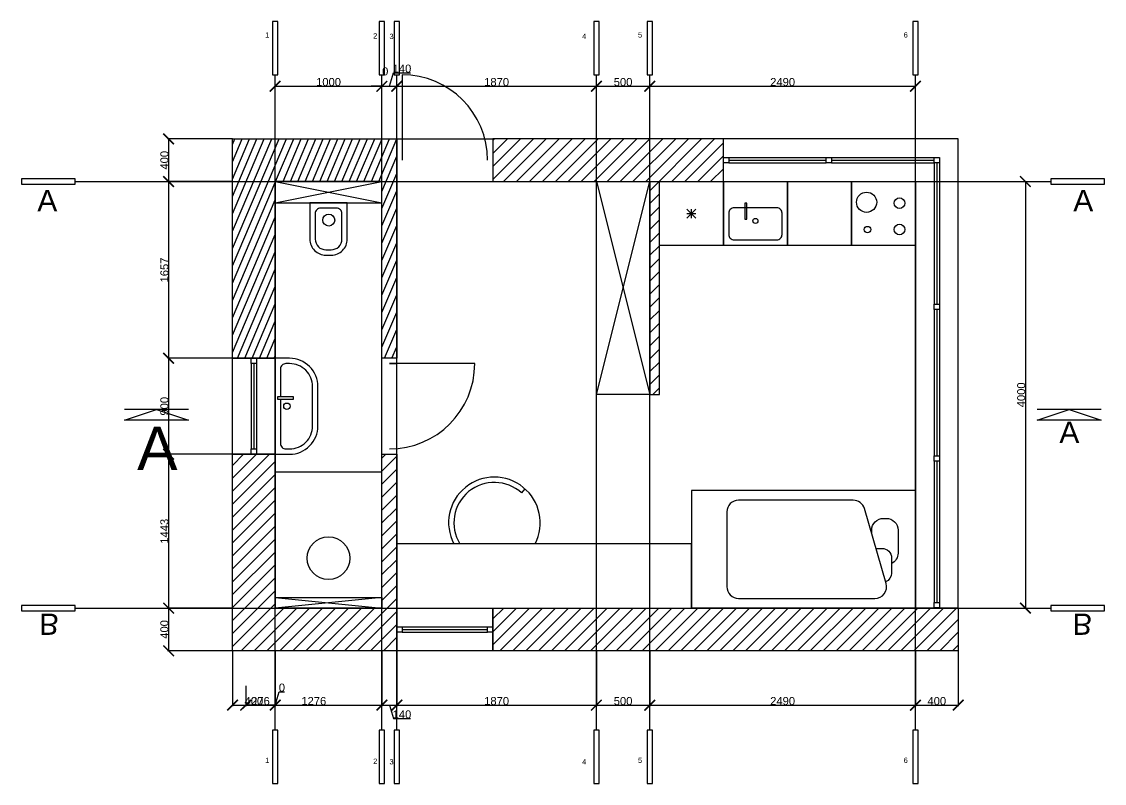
# Model space of a CAD drawing. Header units: millimetres. Extents: x 1417 to 35090, y -5751 to 14938.
# Drawn here: x 2496 to 12642, y 7794 to 14938 of the extents above; entities that cross this region are included whole.
import ezdxf

# ---------------------------------------------------------------- set-up
doc = ezdxf.new("R2010")
doc.units = ezdxf.units.MM
for name, color, linetype in [('Axis', 42, 'Continuous'), ('Medium', 3, 'Continuous'), ('Text', 50, 'Continuous'), ('Thick', 1, 'Continuous'), ('Thin', 4, 'Continuous')]:
    doc.layers.add(name, color=color, linetype=linetype)
doc.styles.get("Standard").update_dxf_attribs({"font": 'arial.ttf'})
doc.dimstyles.new('my own', dxfattribs={"dimtxt": 75, "dimasz": 100, "dimexe": 10, "dimexo": 0.625, "dimtad": 1, "dimdec": 0, "dimtxsty": 'Standard', "dimblk": 'ARCHTICK', "dimcen": 2.5, "dimadec": 0, "dimazin": 0, "dimtfac": 1, "dimtdec": 0, "dimtmove": 1, "dimatfit": 3, "dimldrblk": 'DOTSMALL', "dimfxl": 1, "dimarcsym": 0})

# ---------------------------------------------------------------- blocks, each defined once
blk = doc.blocks.new('_ArchTick')
at = {"color": 0, "linetype": 'ByBlock', "const_width": 0.15}
blk.add_lwpolyline([(-0.5, -0.5), (0.5, 0.5)], dxfattribs=at)
blk = doc.blocks.new('*D13')
at = {"color": 0, "lineweight": -2, "transparency": 16777216}
for p, q in [((4872, 13839), (4872, 14342)), ((4872, 14332), (5872, 14332)), ((5872, 13839), (5872, 14342))]:
    blk.add_line(p, q, dxfattribs=at)
at = {"layer": 'Defpoints', "color": 0, "transparency": 16777216}
for p in [(5872, 14332), (4872, 13838), (5872, 13838)]:
    blk.add_point(p, dxfattribs=at)
at = {"color": 0, "lineweight": -2, "transparency": 16777216, "xscale": 100, "yscale": 100, "zscale": 100, "rotation": 180}
blk.add_blockref('_ArchTick', (4872, 14332), dxfattribs=at)
at = {"color": 0, "lineweight": -2, "transparency": 16777216, "xscale": 100, "yscale": 100, "zscale": 100}
blk.add_blockref('_ArchTick', (5872, 14332), dxfattribs=at)
at = {"color": 0, "transparency": 16777216, "insert": (5372, 14371), "char_height": 75, "attachment_point": 5}
blk.add_mtext('1000', dxfattribs=at)
blk = doc.blocks.new('_DotSmall')
at = {"color": 0, "linetype": 'ByBlock', "const_width": 0.5}
blk.add_lwpolyline([(-0.0625, 0, 1), (0.0625, 0, 1)], format="xyb", close=True, dxfattribs=at)
blk = doc.blocks.new('*D14')
at = {"color": 0, "lineweight": -2, "transparency": 16777216}
for p, q in [((5872, 14332), (5772, 14332)), ((5872, 13839), (5872, 14342)), ((5872, 14333), (5872, 14342)), ((5872, 14332), (5972, 14332))]:
    blk.add_line(p, q, dxfattribs=at)
at = {"layer": 'Defpoints', "color": 0, "transparency": 16777216}
for p in [(5872, 14332), (5872, 14332), (5872, 13838)]:
    blk.add_point(p, dxfattribs=at)
at = {"color": 0, "lineweight": -2, "transparency": 16777216, "xscale": 100, "yscale": 100, "zscale": 100}
blk.add_blockref('_ArchTick', (5872, 14332), dxfattribs=at)
at = {"color": 0, "lineweight": -2, "transparency": 16777216, "xscale": 100, "yscale": 100, "zscale": 100, "rotation": 180}
blk.add_blockref('_ArchTick', (5872, 14332), dxfattribs=at)
at = {"color": 0, "transparency": 16777216, "insert": (5903, 14471), "char_height": 75, "attachment_point": 5}
blk.add_mtext('0', dxfattribs=at)
blk = doc.blocks.new('*D15')
at = {"color": 0, "lineweight": -2, "transparency": 16777216}
for p, q in [((5942, 14332), (5980, 14458)), ((5980, 14458), (6140, 14458)), ((5872, 14333), (5872, 14342)), ((5872, 14332), (6012, 14332)), ((6012, 14333), (6012, 14342))]:
    blk.add_line(p, q, dxfattribs=at)
at = {"layer": 'Defpoints', "color": 0, "transparency": 16777216}
for p in [(5872, 14332), (6012, 14332), (6012, 14332)]:
    blk.add_point(p, dxfattribs=at)
at = {"color": 0, "lineweight": -2, "transparency": 16777216, "xscale": 100, "yscale": 100, "zscale": 100, "rotation": 180}
blk.add_blockref('_ArchTick', (5872, 14332), dxfattribs=at)
at = {"color": 0, "lineweight": -2, "transparency": 16777216, "xscale": 100, "yscale": 100, "zscale": 100}
blk.add_blockref('_ArchTick', (6012, 14332), dxfattribs=at)
at = {"color": 0, "transparency": 16777216, "insert": (6060, 14497), "char_height": 75, "attachment_point": 5}
blk.add_mtext('140', dxfattribs=at)
blk = doc.blocks.new('*D16')
at = {"color": 0, "lineweight": -2, "transparency": 16777216}
for p, q in [((6012, 14333), (6012, 14342)), ((6012, 14332), (7882, 14332)), ((7882, 14333), (7882, 14342))]:
    blk.add_line(p, q, dxfattribs=at)
at = {"layer": 'Defpoints', "color": 0, "transparency": 16777216}
for p in [(6012, 14332), (7882, 14332), (7882, 14332)]:
    blk.add_point(p, dxfattribs=at)
at = {"color": 0, "lineweight": -2, "transparency": 16777216, "xscale": 100, "yscale": 100, "zscale": 100, "rotation": 180}
blk.add_blockref('_ArchTick', (6012, 14332), dxfattribs=at)
at = {"color": 0, "lineweight": -2, "transparency": 16777216, "xscale": 100, "yscale": 100, "zscale": 100}
blk.add_blockref('_ArchTick', (7882, 14332), dxfattribs=at)
at = {"color": 0, "transparency": 16777216, "insert": (6947, 14371), "char_height": 75, "attachment_point": 5}
blk.add_mtext('1870', dxfattribs=at)
blk = doc.blocks.new('*D17')
at = {"color": 0, "lineweight": -2, "transparency": 16777216}
for p, q in [((7882, 14333), (7882, 14342)), ((7882, 14332), (8382, 14332)), ((8382, 14333), (8382, 14342))]:
    blk.add_line(p, q, dxfattribs=at)
at = {"layer": 'Defpoints', "color": 0, "transparency": 16777216}
for p in [(7882, 14332), (8382, 14332), (8382, 14332)]:
    blk.add_point(p, dxfattribs=at)
at = {"color": 0, "lineweight": -2, "transparency": 16777216, "xscale": 100, "yscale": 100, "zscale": 100, "rotation": 180}
blk.add_blockref('_ArchTick', (7882, 14332), dxfattribs=at)
at = {"color": 0, "lineweight": -2, "transparency": 16777216, "xscale": 100, "yscale": 100, "zscale": 100}
blk.add_blockref('_ArchTick', (8382, 14332), dxfattribs=at)
at = {"color": 0, "transparency": 16777216, "insert": (8132, 14371), "char_height": 75, "attachment_point": 5}
blk.add_mtext('500', dxfattribs=at)
blk = doc.blocks.new('*D18')
at = {"color": 0, "lineweight": -2, "transparency": 16777216}
for p, q in [((8382, 14333), (8382, 14342)), ((8382, 14332), (10872, 14332)), ((10872, 14333), (10872, 14342))]:
    blk.add_line(p, q, dxfattribs=at)
at = {"layer": 'Defpoints', "color": 0, "transparency": 16777216}
for p in [(8382, 14332), (10872, 14332), (10872, 14332)]:
    blk.add_point(p, dxfattribs=at)
at = {"color": 0, "lineweight": -2, "transparency": 16777216, "xscale": 100, "yscale": 100, "zscale": 100, "rotation": 180}
blk.add_blockref('_ArchTick', (8382, 14332), dxfattribs=at)
at = {"color": 0, "lineweight": -2, "transparency": 16777216, "xscale": 100, "yscale": 100, "zscale": 100}
blk.add_blockref('_ArchTick', (10872, 14332), dxfattribs=at)
at = {"color": 0, "transparency": 16777216, "insert": (9627, 14371), "char_height": 75, "attachment_point": 5}
blk.add_mtext('2490', dxfattribs=at)
blk = doc.blocks.new('*D19')
at = {"color": 0, "lineweight": -2, "transparency": 16777216}
for p, q in [((11273, 13438), (11912, 13438)), ((11902, 13438), (11902, 9438)), ((11273, 9438), (11912, 9438))]:
    blk.add_line(p, q, dxfattribs=at)
at = {"layer": 'Defpoints', "color": 0, "transparency": 16777216}
for p in [(11272, 13438), (11272, 9438), (11902, 9438)]:
    blk.add_point(p, dxfattribs=at)
at = {"color": 0, "lineweight": -2, "transparency": 16777216, "xscale": 100, "yscale": 100, "zscale": 100}
for p, rotation in [((11902, 13438), 90), ((11902, 9438), 270)]:
    blk.add_blockref('_ArchTick', p, dxfattribs=dict(at, rotation=rotation))
at = {"color": 0, "transparency": 16777216, "insert": (11863, 11438), "char_height": 75, "attachment_point": 5, "rotation": 90}
blk.add_mtext('4000', dxfattribs=at)
blk = doc.blocks.new('*D20')
at = {"color": 0, "lineweight": -2, "transparency": 16777216}
for p, q in [((4472, 13838), (3863, 13838)), ((3873, 13838), (3873, 13438)), ((4472, 13438), (3863, 13438))]:
    blk.add_line(p, q, dxfattribs=at)
at = {"layer": 'Defpoints', "color": 0, "transparency": 16777216}
for p in [(4472, 13838), (3873, 13438), (4472, 13438)]:
    blk.add_point(p, dxfattribs=at)
at = {"color": 0, "lineweight": -2, "transparency": 16777216, "xscale": 100, "yscale": 100, "zscale": 100}
for p, rotation in [((3873, 13838), 90), ((3873, 13438), 270)]:
    blk.add_blockref('_ArchTick', p, dxfattribs=dict(at, rotation=rotation))
at = {"color": 0, "transparency": 16777216, "insert": (3834, 13638), "char_height": 75, "attachment_point": 5, "rotation": 90}
blk.add_mtext('400', dxfattribs=at)
blk = doc.blocks.new('*D21')
at = {"color": 0, "lineweight": -2, "transparency": 16777216}
for p, q in [((4472, 13438), (3863, 13438)), ((3873, 13438), (3873, 11781)), ((4472, 11781), (3863, 11781))]:
    blk.add_line(p, q, dxfattribs=at)
at = {"layer": 'Defpoints', "color": 0, "transparency": 16777216}
for p in [(4472, 13438), (3873, 11781), (4472, 11781)]:
    blk.add_point(p, dxfattribs=at)
at = {"color": 0, "lineweight": -2, "transparency": 16777216, "xscale": 100, "yscale": 100, "zscale": 100}
for p, rotation in [((3873, 13438), 90), ((3873, 11781), 270)]:
    blk.add_blockref('_ArchTick', p, dxfattribs=dict(at, rotation=rotation))
at = {"color": 0, "transparency": 16777216, "insert": (3834, 12609), "char_height": 75, "attachment_point": 5, "rotation": 90}
blk.add_mtext('1657', dxfattribs=at)
blk = doc.blocks.new('*D22')
at = {"color": 0, "lineweight": -2, "transparency": 16777216}
for p, q in [((4472, 11781), (3863, 11781)), ((3873, 11781), (3873, 10881)), ((4472, 10881), (3863, 10881))]:
    blk.add_line(p, q, dxfattribs=at)
at = {"layer": 'Defpoints', "color": 0, "transparency": 16777216}
for p in [(4472, 11781), (3873, 10881), (4472, 10881)]:
    blk.add_point(p, dxfattribs=at)
at = {"color": 0, "lineweight": -2, "transparency": 16777216, "xscale": 100, "yscale": 100, "zscale": 100}
for p, rotation in [((3873, 11781), 90), ((3873, 10881), 270)]:
    blk.add_blockref('_ArchTick', p, dxfattribs=dict(at, rotation=rotation))
at = {"color": 0, "transparency": 16777216, "insert": (3834, 11331), "char_height": 75, "attachment_point": 5, "rotation": 90}
blk.add_mtext('900', dxfattribs=at)
blk = doc.blocks.new('*D23')
at = {"color": 0, "lineweight": -2, "transparency": 16777216}
for p, q in [((4472, 10881), (3863, 10881)), ((3873, 10881), (3873, 9438)), ((4472, 9438), (3863, 9438))]:
    blk.add_line(p, q, dxfattribs=at)
at = {"layer": 'Defpoints', "color": 0, "transparency": 16777216}
for p in [(4472, 10881), (3873, 9438), (4472, 9438)]:
    blk.add_point(p, dxfattribs=at)
at = {"color": 0, "lineweight": -2, "transparency": 16777216, "xscale": 100, "yscale": 100, "zscale": 100}
for p, rotation in [((3873, 10881), 90), ((3873, 9438), 270)]:
    blk.add_blockref('_ArchTick', p, dxfattribs=dict(at, rotation=rotation))
at = {"color": 0, "transparency": 16777216, "insert": (3834, 10159), "char_height": 75, "attachment_point": 5, "rotation": 90}
blk.add_mtext('1443', dxfattribs=at)
blk = doc.blocks.new('*D24')
at = {"color": 0, "lineweight": -2, "transparency": 16777216}
for p, q in [((4472, 9438), (3863, 9438)), ((3873, 9438), (3873, 9038)), ((4472, 9038), (3863, 9038))]:
    blk.add_line(p, q, dxfattribs=at)
at = {"layer": 'Defpoints', "color": 0, "transparency": 16777216}
for p in [(4472, 9438), (3873, 9038), (4472, 9038)]:
    blk.add_point(p, dxfattribs=at)
at = {"color": 0, "lineweight": -2, "transparency": 16777216, "xscale": 100, "yscale": 100, "zscale": 100}
for p, rotation in [((3873, 9438), 90), ((3873, 9038), 270)]:
    blk.add_blockref('_ArchTick', p, dxfattribs=dict(at, rotation=rotation))
at = {"color": 0, "transparency": 16777216, "insert": (3834, 9238), "char_height": 75, "attachment_point": 5, "rotation": 90}
blk.add_mtext('400', dxfattribs=at)
blk = doc.blocks.new('*D25')
at = {"color": 0, "lineweight": -2, "transparency": 16777216}
for p, q in [((4472, 9037), (4472, 8518)), ((4872, 9037), (4872, 8518)), ((4472, 8528), (4872, 8528))]:
    blk.add_line(p, q, dxfattribs=at)
at = {"layer": 'Defpoints', "color": 0, "transparency": 16777216}
for p in [(4472, 9038), (4872, 9038), (4872, 8528)]:
    blk.add_point(p, dxfattribs=at)
at = {"color": 0, "lineweight": -2, "transparency": 16777216, "xscale": 100, "yscale": 100, "zscale": 100, "rotation": 180}
blk.add_blockref('_ArchTick', (4472, 8528), dxfattribs=at)
at = {"color": 0, "lineweight": -2, "transparency": 16777216, "xscale": 100, "yscale": 100, "zscale": 100}
blk.add_blockref('_ArchTick', (4872, 8528), dxfattribs=at)
at = {"color": 0, "transparency": 16777216, "insert": (4672, 8566), "char_height": 75, "attachment_point": 5}
blk.add_mtext('400', dxfattribs=at)
blk = doc.blocks.new('*D26')
at = {"color": 0, "lineweight": -2, "transparency": 16777216}
for p, q in [((4872, 9037), (4872, 8518)), ((4872, 8528), (4910, 8653)), ((4910, 8653), (4960, 8653)), ((4872, 8528), (4772, 8528)), ((4872, 8528), (4872, 8538)), ((4872, 8528), (4972, 8528))]:
    blk.add_line(p, q, dxfattribs=at)
at = {"layer": 'Defpoints', "color": 0, "transparency": 16777216}
for p in [(4872, 9038), (4872, 8528), (4872, 8528)]:
    blk.add_point(p, dxfattribs=at)
at = {"color": 0, "lineweight": -2, "transparency": 16777216, "xscale": 100, "yscale": 100, "zscale": 100}
blk.add_blockref('_ArchTick', (4872, 8528), dxfattribs=at)
at = {"color": 0, "lineweight": -2, "transparency": 16777216, "xscale": 100, "yscale": 100, "zscale": 100, "rotation": 180}
blk.add_blockref('_ArchTick', (4872, 8528), dxfattribs=at)
at = {"color": 0, "transparency": 16777216, "insert": (4935, 8692), "char_height": 75, "attachment_point": 5}
blk.add_mtext('0', dxfattribs=at)
blk = doc.blocks.new('*D27')
at = {"color": 0, "lineweight": -2, "transparency": 16777216}
for p, q in [((4596, 8710), (4596, 8518)), ((4872, 8528), (4596, 8528)), ((4872, 8528), (4872, 8538))]:
    blk.add_line(p, q, dxfattribs=at)
at = {"layer": 'Defpoints', "color": 0, "transparency": 16777216}
for p in [(4596, 8710), (4596, 8528), (4872, 8528)]:
    blk.add_point(p, dxfattribs=at)
at = {"color": 0, "lineweight": -2, "transparency": 16777216, "xscale": 100, "yscale": 100, "zscale": 100, "rotation": 180}
blk.add_blockref('_ArchTick', (4596, 8528), dxfattribs=at)
at = {"color": 0, "lineweight": -2, "transparency": 16777216, "xscale": 100, "yscale": 100, "zscale": 100}
blk.add_blockref('_ArchTick', (4872, 8528), dxfattribs=at)
at = {"color": 0, "transparency": 16777216, "insert": (4734, 8566), "char_height": 75, "attachment_point": 5}
blk.add_mtext('276', dxfattribs=at)
blk = doc.blocks.new('*D28')
at = {"color": 0, "lineweight": -2, "transparency": 16777216}
for p, q in [((5872, 9037), (5872, 8518)), ((4596, 8710), (4596, 8518)), ((4596, 8528), (5872, 8528))]:
    blk.add_line(p, q, dxfattribs=at)
at = {"layer": 'Defpoints', "color": 0, "transparency": 16777216}
for p in [(5872, 9038), (4596, 8710), (5872, 8528)]:
    blk.add_point(p, dxfattribs=at)
at = {"color": 0, "lineweight": -2, "transparency": 16777216, "xscale": 100, "yscale": 100, "zscale": 100, "rotation": 180}
blk.add_blockref('_ArchTick', (4596, 8528), dxfattribs=at)
at = {"color": 0, "lineweight": -2, "transparency": 16777216, "xscale": 100, "yscale": 100, "zscale": 100}
blk.add_blockref('_ArchTick', (5872, 8528), dxfattribs=at)
at = {"color": 0, "transparency": 16777216, "insert": (5234, 8566), "char_height": 75, "attachment_point": 5}
blk.add_mtext('1276', dxfattribs=at)
blk = doc.blocks.new('*D29')
at = {"color": 0, "lineweight": -2, "transparency": 16777216}
for p, q in [((5872, 9037), (5872, 8518)), ((6012, 9037), (6012, 8518)), ((5872, 8528), (6012, 8528)), ((5942, 8528), (5980, 8402)), ((5980, 8402), (6140, 8402))]:
    blk.add_line(p, q, dxfattribs=at)
at = {"layer": 'Defpoints', "color": 0, "transparency": 16777216}
for p in [(5872, 9038), (6012, 9038), (6012, 8528)]:
    blk.add_point(p, dxfattribs=at)
at = {"color": 0, "lineweight": -2, "transparency": 16777216, "xscale": 100, "yscale": 100, "zscale": 100, "rotation": 180}
blk.add_blockref('_ArchTick', (5872, 8528), dxfattribs=at)
at = {"color": 0, "lineweight": -2, "transparency": 16777216, "xscale": 100, "yscale": 100, "zscale": 100}
blk.add_blockref('_ArchTick', (6012, 8528), dxfattribs=at)
at = {"color": 0, "transparency": 16777216, "insert": (6060, 8441), "char_height": 75, "attachment_point": 5}
blk.add_mtext('140', dxfattribs=at)
blk = doc.blocks.new('*D30')
at = {"color": 0, "lineweight": -2, "transparency": 16777216}
for p, q in [((6012, 9037), (6012, 8518)), ((7882, 9037), (7882, 8518)), ((6012, 8528), (7882, 8528))]:
    blk.add_line(p, q, dxfattribs=at)
at = {"layer": 'Defpoints', "color": 0, "transparency": 16777216}
for p in [(6012, 9038), (7882, 9038), (7882, 8528)]:
    blk.add_point(p, dxfattribs=at)
at = {"color": 0, "lineweight": -2, "transparency": 16777216, "xscale": 100, "yscale": 100, "zscale": 100, "rotation": 180}
blk.add_blockref('_ArchTick', (6012, 8528), dxfattribs=at)
at = {"color": 0, "lineweight": -2, "transparency": 16777216, "xscale": 100, "yscale": 100, "zscale": 100}
blk.add_blockref('_ArchTick', (7882, 8528), dxfattribs=at)
at = {"color": 0, "transparency": 16777216, "insert": (6947, 8566), "char_height": 75, "attachment_point": 5}
blk.add_mtext('1870', dxfattribs=at)
blk = doc.blocks.new('*D31')
at = {"color": 0, "lineweight": -2, "transparency": 16777216}
for p, q in [((7882, 9037), (7882, 8518)), ((8382, 9037), (8382, 8518)), ((7882, 8528), (8382, 8528))]:
    blk.add_line(p, q, dxfattribs=at)
at = {"layer": 'Defpoints', "color": 0, "transparency": 16777216}
for p in [(7882, 9038), (8382, 9038), (8382, 8528)]:
    blk.add_point(p, dxfattribs=at)
at = {"color": 0, "lineweight": -2, "transparency": 16777216, "xscale": 100, "yscale": 100, "zscale": 100, "rotation": 180}
blk.add_blockref('_ArchTick', (7882, 8528), dxfattribs=at)
at = {"color": 0, "lineweight": -2, "transparency": 16777216, "xscale": 100, "yscale": 100, "zscale": 100}
blk.add_blockref('_ArchTick', (8382, 8528), dxfattribs=at)
at = {"color": 0, "transparency": 16777216, "insert": (8132, 8566), "char_height": 75, "attachment_point": 5}
blk.add_mtext('500', dxfattribs=at)
blk = doc.blocks.new('*D32')
at = {"color": 0, "lineweight": -2, "transparency": 16777216}
for p, q in [((8382, 9037), (8382, 8518)), ((10872, 9037), (10872, 8518)), ((8382, 8528), (10872, 8528))]:
    blk.add_line(p, q, dxfattribs=at)
at = {"layer": 'Defpoints', "color": 0, "transparency": 16777216}
for p in [(8382, 9038), (10872, 9038), (10872, 8528)]:
    blk.add_point(p, dxfattribs=at)
at = {"color": 0, "lineweight": -2, "transparency": 16777216, "xscale": 100, "yscale": 100, "zscale": 100, "rotation": 180}
blk.add_blockref('_ArchTick', (8382, 8528), dxfattribs=at)
at = {"color": 0, "lineweight": -2, "transparency": 16777216, "xscale": 100, "yscale": 100, "zscale": 100}
blk.add_blockref('_ArchTick', (10872, 8528), dxfattribs=at)
at = {"color": 0, "transparency": 16777216, "insert": (9627, 8566), "char_height": 75, "attachment_point": 5}
blk.add_mtext('2490', dxfattribs=at)
blk = doc.blocks.new('*D33')
at = {"color": 0, "lineweight": -2, "transparency": 16777216}
for p, q in [((10872, 9037), (10872, 8518)), ((11272, 9037), (11272, 8518)), ((10872, 8528), (11272, 8528))]:
    blk.add_line(p, q, dxfattribs=at)
at = {"layer": 'Defpoints', "color": 0, "transparency": 16777216}
for p in [(10872, 9038), (11272, 9038), (11272, 8528)]:
    blk.add_point(p, dxfattribs=at)
at = {"color": 0, "lineweight": -2, "transparency": 16777216, "xscale": 100, "yscale": 100, "zscale": 100, "rotation": 180}
blk.add_blockref('_ArchTick', (10872, 8528), dxfattribs=at)
at = {"color": 0, "lineweight": -2, "transparency": 16777216, "xscale": 100, "yscale": 100, "zscale": 100}
blk.add_blockref('_ArchTick', (11272, 8528), dxfattribs=at)
at = {"color": 0, "transparency": 16777216, "insert": (11072, 8566), "char_height": 75, "attachment_point": 5}
blk.add_mtext('400', dxfattribs=at)

msp = doc.modelspace()

# ---------------------------------------------------------------- hatches: boundary and pattern name
h = msp.add_hatch()
h.set_pattern_fill('ANSI31', color=6, scale=20, angle=22)
h.paths.add_polyline_path([(6012.2, 13838.1), (4472.2, 13838.1), (4472.2, 11780.9), (4872.2, 11780.9), (4872.2, 13438.1), (5872.2, 13438.1), (5872.2, 13238.1), (5872.2, 11780.9), (6012.2, 11780.9), (6012.2, 13438.1)])

# ---------------------------------------------------------------- linework, layer by layer
for p, q in [((6012.2, 13838.1), (6012.2, 14332.4)), ((7882.2, 13838.1), (7882.2, 14332.4)), ((8382.2, 13838.1), (8382.2, 14332.4)), ((10872.2, 13838.1), (10872.2, 14332.4))]:
    msp.add_line(p, q)
at = {"color": 6, "linetype": 'Continuous'}
for p, q in [((6912.2, 13822.5), (6927.7, 13838.1)), ((6912.2, 13701.2), (7049, 13838.1)), ((6912.2, 13580), (7170.2, 13838.1)), ((6912.2, 13458.8), (7291.4, 13838.1)), ((7012.7, 13438.1), (7412.7, 13838.1)), ((7133.9, 13438.1), (7533.9, 13838.1)), ((7255.1, 13438.1), (7655.1, 13838.1)), ((7376.4, 13438.1), (7776.4, 13838.1)), ((7497.6, 13438.1), (7897.6, 13838.1)), ((7618.8, 13438.1), (8018.8, 13838.1)), ((7740.1, 13438.1), (8140.1, 13838.1)), ((7861.3, 13438.1), (8261.3, 13838.1)), ((7982.5, 13438.1), (8382.5, 13838.1)), ((8103.8, 13438.1), (8503.8, 13838.1)), ((8225, 13438.1), (8625, 13838.1)), ((8346.2, 13438.1), (8746.2, 13838.1)), ((8382.2, 13352.7), (8867.5, 13838.1)), ((8588.7, 13438.1), (8988.7, 13838.1)), ((8709.9, 13438.1), (9072.2, 13800.3)), ((8831.2, 13438.1), (9072.2, 13679)), ((8952.4, 13438.1), (9072.2, 13557.8)), ((8382.2, 13231.5), (8472.2, 13321.5)), ((8382.2, 13110.3), (8472.2, 13200.3)), ((8382.2, 12989), (8472.2, 13079)), ((8382.2, 12867.8), (8472.2, 12957.8)), ((8382.2, 12746.6), (8472.2, 12836.6)), ((8382.2, 12625.3), (8472.2, 12715.3)), ((8382.2, 12504.1), (8472.2, 12594.1)), ((8382.2, 12382.9), (8472.2, 12472.9)), ((8382.2, 12261.6), (8472.2, 12351.6)), ((8382.2, 12140.4), (8472.2, 12230.4)), ((8382.2, 12019.2), (8472.2, 12109.2)), ((8382.2, 11897.9), (8472.2, 11987.9)), ((8382.2, 11776.7), (8472.2, 11866.7)), ((8382.2, 11655.5), (8472.2, 11745.5)), ((8382.2, 11534.2), (8472.2, 11624.2)), ((8410, 11440.9), (8472.2, 11503)), ((4472.2, 10655.1), (4698, 10880.9)), ((4472.2, 10533.8), (4819.3, 10880.9)), ((4472.2, 10776.3), (4576.4, 10880.5)), ((5872.2, 10842.7), (5910.4, 10880.9)), ((5872.2, 10721.5), (6012.2, 10861.5)), ((4472.2, 10412.6), (4872.2, 10812.6)), ((4472.2, 10291.4), (4872.2, 10691.4)), ((5872.2, 10600.3), (6012.2, 10740.3)), ((4472.2, 10170.1), (4872.2, 10570.1)), ((5872.2, 10479), (6012.2, 10619)), ((5872.2, 10357.8), (6012.2, 10497.8)), ((4472.2, 10048.9), (4872.2, 10448.9)), ((5872.2, 10236.6), (6012.2, 10376.6)), ((4472.2, 9927.7), (4872.2, 10327.7)), ((5872.2, 10115.3), (6012.2, 10255.3)), ((4472.2, 9806.4), (4872.2, 10206.4)), ((4472.2, 9685.2), (4872.2, 10085.2)), ((5872.2, 9994.1), (6012.2, 10134.1)), ((4472.2, 9564), (4872.2, 9964)), ((5872.2, 9872.9), (6012.2, 10012.9)), ((4472.2, 9442.7), (4872.2, 9842.7)), ((5872.2, 9751.6), (6012.2, 9891.6)), ((5872.2, 9630.4), (6012.2, 9770.4)), ((4472.2, 9321.5), (4872.2, 9721.5)), ((5872.2, 9509.2), (6012.2, 9649.2)), ((4472.2, 9200.3), (4872.2, 9600.3)), ((4472.2, 9079), (4872.2, 9479)), ((4552.4, 9038.1), (4952.4, 9438.1)), ((4673.6, 9038.1), (5073.6, 9438.1)), ((4794.9, 9038.1), (5194.9, 9438.1)), ((4916.1, 9038.1), (5316.1, 9438.1)), ((5037.4, 9038.1), (5437.4, 9438.1)), ((5158.6, 9038.1), (5558.6, 9438.1)), ((5279.8, 9038.1), (5679.8, 9438.1)), ((5401.1, 9038.1), (5801.1, 9438.1)), ((5522.3, 9038.1), (6012.2, 9527.9)), ((6912.2, 9336.8), (7013.4, 9438.1)), ((6912.4, 9094.6), (7255.9, 9438.1)), ((6912.9, 9216.3), (7134.6, 9438.1)), ((6977.1, 9038.1), (7377.1, 9438.1)), ((7098.3, 9038.1), (7498.3, 9438.1)), ((7219.6, 9038.1), (7619.6, 9438.1)), ((7340.8, 9038.1), (7740.8, 9438.1)), ((7462, 9038.1), (7862, 9438.1)), ((7583.3, 9038.1), (7983.3, 9438.1)), ((7704.5, 9038.1), (8104.5, 9438.1)), ((7825.7, 9038.1), (8225.7, 9438.1)), ((7947, 9038.1), (8347, 9438.1)), ((8068.2, 9038.1), (8468.2, 9438.1)), ((8189.4, 9038.1), (8589.4, 9438.1)), ((8310.7, 9038.1), (8710.7, 9438.1)), ((8431.9, 9038.1), (8831.9, 9438.1)), ((8553.1, 9038.1), (8953.1, 9438.1)), ((8674.4, 9038.1), (9074.4, 9438.1)), ((8795.6, 9038.1), (9195.6, 9438.1)), ((8916.8, 9038.1), (9316.8, 9438.1)), ((9038.1, 9038.1), (9438.1, 9438.1)), ((9159.3, 9038.1), (9559.3, 9438.1)), ((9280.5, 9038.1), (9680.5, 9438.1)), ((9401.8, 9038.1), (9801.8, 9438.1)), ((9523, 9038.1), (9923, 9438.1)), ((9644.2, 9038.1), (10044.2, 9438.1)), ((9765.5, 9038.1), (10165.5, 9438.1)), ((9886.7, 9038.1), (10286.7, 9438.1)), ((10007.9, 9038.1), (10407.9, 9438.1)), ((10129.2, 9038.1), (10529.2, 9438.1)), ((10250.4, 9038.1), (10650.4, 9438.1)), ((10371.6, 9038.1), (10771.6, 9438.1)), ((10492.9, 9038.1), (10892.9, 9438.1)), ((10614.1, 9038.1), (11014.1, 9438.1)), ((10735.3, 9038.1), (11135.3, 9438.1)), ((10856.6, 9038.1), (11256.6, 9438.1)), ((5643.5, 9038.1), (6012.2, 9406.7)), ((5764.8, 9038.1), (6012.2, 9285.5)), ((10977.8, 9038.1), (11272.2, 9332.4)), ((5886, 9038.1), (6012.2, 9164.2)), ((11099, 9038.1), (11272.2, 9211.2)), ((6007.2, 9038.1), (6012.2, 9043)), ((11220.3, 9038.1), (11272.2, 9090))]:
    msp.add_line(p, q, dxfattribs=at)
at = {"layer": 'Axis'}
for p, q in [((4872.2, 8294.4), (4872.2, 14437.9)), ((5872.2, 8294.4), (5872.2, 14437.9)), ((6012.2, 8294.4), (6012.2, 14437.9)), ((7882.2, 8294.4), (7882.2, 14437.9)), ((8382.2, 8294.4), (8382.2, 14437.9)), ((10872.2, 8294.4), (10872.2, 14437.9)), ((2996.1, 13438.1), (12142, 13438.1)), ((2996.1, 9438.1), (12142, 9438.1))]:
    msp.add_line(p, q, dxfattribs=at)
at = {"layer": 'Medium'}
for p, q in [((9122.2, 13663.1), (10034.7, 13663.1)), ((9122.2, 13613.1), (10034.7, 13613.1)), ((10084.7, 13663.1), (11047.2, 13663.1)), ((10084.7, 13613.1), (11047.2, 13613.1)), ((11047.2, 13613.1), (11047.2, 12289.1)), ((11097.2, 13613.1), (11097.2, 12289.1)), ((4872.2, 13438.1), (5872.2, 13238.1)), ((4872.2, 13238.1), (5872.2, 13438.1)), ((7882.2, 13438.1), (8382.2, 11440.9)), ((7882.2, 11440.9), (8382.2, 13438.1)), ((8729.6, 13180.6), (8814.7, 13095.5)), ((8814.7, 13180.6), (8729.6, 13095.5)), ((8729.6, 13138.1), (8814.7, 13138.1)), ((8772.2, 13095.5), (8772.2, 13180.6)), ((11047.2, 12239.1), (11047.2, 10864.9)), ((11097.2, 12239.1), (11097.2, 10864.9)), ((4647.2, 11730.9), (4647.2, 10930.2)), ((4697.2, 11730.9), (4697.2, 10930.2)), ((5942.2, 11730.9), (6012.2, 11730.9)), ((11047.2, 10814.9), (11047.2, 9490.9)), ((11097.2, 10814.9), (11097.2, 9490.9)), ((4872.2, 9538.1), (5872.2, 9438.1)), ((5872.2, 9538.1), (4872.2, 9438.1)), ((6062.2, 9263.1), (6862.9, 9263.1)), ((6062.2, 9213.1), (6862.9, 9213.1))]:
    msp.add_line(p, q, dxfattribs=at)
for points in [[(9172.2, 12891.6), (9572.2, 12891.6, 0.4142136), (9622.2, 12941.6), (9622.2, 13141.6, 0.4142136), (9572.2, 13191.6), (9172.2, 13191.6, 0.4142136), (9122.2, 13141.6), (9122.2, 12941.6, 0.4142136)], [(5247.2, 13138.1), (5247.2, 12898.1, 0.4142136), (5347.2, 12798.1), (5397.2, 12798.1, 0.4142136), (5497.2, 12898.1), (5497.2, 13138.1, 0.4142136), (5447.2, 13188.1), (5297.2, 13188.1, 0.4142136)], [(9214.3, 10450.1, 0.4142136), (9104.3, 10340.1), (9104.3, 9638.9, 0.4142136), (9214.3, 9528.9), (10491.3, 9528.9, 0.4995691), (10596.9, 9669.6), (10393.5, 10370.8, 0.3337165), (10287.8, 10450.1)]]:
    msp.add_lwpolyline(points, format="xyb", close=True, dxfattribs=at)
for points in [[(9272.3, 13236.4), (9272.3, 13086.4), (9292.3, 13086.4), (9292.3, 13236.4)], [(4893.8, 11398.1), (5043.8, 11398.1), (5043.8, 11418.1), (4893.8, 11418.1)]]:
    msp.add_lwpolyline(points, close=True, dxfattribs=at)
for points in [[(4922.2, 11398.1), (4922.2, 10980.9, 0.4142136), (4972.2, 10930.9), (5006.7, 10930.9, 0.4142136), (5222.2, 11146.4), (5222.2, 11515.5, 0.4142136), (5006.7, 11730.9), (4972.2, 11730.9, 0.4142136), (4922.2, 11680.9), (4922.2, 11418.1)], [(7212.9, 10556.6), (7180.7, 10518.3, 0.8657055), (6602.4, 10040.9, 0.8657055)], [(10462.5, 10132.9), (10462.5, 10169.2, -0.4142136), (10572.5, 10279.2), (10599.1, 10279.2, -0.4142136), (10709.1, 10169.2), (10709.1, 9954, -0.2859986), (10647.6, 9855.3)], [(10501.6, 9998), (10557.6, 9998, -0.4142136), (10647.6, 9908), (10647.6, 9766.9, -0.3011114), (10592.7, 9684, -0.3011114)]]:
    msp.add_lwpolyline(points, format="xyb", dxfattribs=at)
for centre, radius in [((10414.2, 13243.7), 94.7), ((10722.2, 13235.8), 50), ((5374.2, 13076.8), 55.7), ((9372.2, 13068.6), 23.9), ((10422.2, 12988.1), 30), ((10722.2, 12988.1), 50), ((4981.9, 11330.9), 30.4), ((5372.2, 9906.6), 200)]:
    msp.add_circle(centre, radius, dxfattribs=at)
msp.add_arc((5942.2, 11730.9), 800, 270, 0, dxfattribs=at)
at = {"layer": 'Text', "extrusion": (-3.25261e-19, 8.90895e-16, -1)}
for p, q in [((4060.3, 11300.4), (3460.3, 11300.4)), ((3460.3, 11200.4), (3760.3, 11300.4)), ((3760.3, 11300.4), (4060.3, 11200.4)), ((12612, 11301.9), (12012, 11301.9)), ((12012, 11201.9), (12312, 11301.9)), ((12312, 11301.9), (12612, 11201.9)), ((4060.3, 11200.4), (3460.3, 11200.4)), ((12612, 11201.9), (12012, 11201.9))]:
    msp.add_line(p, q, dxfattribs=at)
at = {"layer": 'Text'}
for points in [[(4847.2, 14937.9), (4847.2, 14437.9), (4897.2, 14437.9), (4897.2, 14937.9)], [(5847.2, 14937.9), (5847.2, 14437.9), (5897.2, 14437.9), (5897.2, 14937.9)], [(5987.2, 14937.9), (5987.2, 14437.9), (6037.2, 14437.9), (6037.2, 14937.9)], [(7857.2, 14937.9), (7857.2, 14437.9), (7907.2, 14437.9), (7907.2, 14937.9)], [(8357.2, 14937.9), (8357.2, 14437.9), (8407.2, 14437.9), (8407.2, 14937.9)], [(10847.2, 14937.9), (10847.2, 14437.9), (10897.2, 14437.9), (10897.2, 14937.9)], [(2496.1, 13413.1), (2996.1, 13413.1), (2996.1, 13463.1), (2496.1, 13463.1)], [(12142, 13413.1), (12642, 13413.1), (12642, 13463.1), (12142, 13463.1)], [(2496.1, 9413.1), (2996.1, 9413.1), (2996.1, 9463.1), (2496.1, 9463.1)], [(12142, 9413.1), (12642, 9413.1), (12642, 9463.1), (12142, 9463.1)], [(4847.2, 8294.4), (4847.2, 7794.4), (4897.2, 7794.4), (4897.2, 8294.4)], [(5847.2, 8294.4), (5847.2, 7794.4), (5897.2, 7794.4), (5897.2, 8294.4)], [(5987.2, 8294.4), (5987.2, 7794.4), (6037.2, 7794.4), (6037.2, 8294.4)], [(7857.2, 8294.4), (7857.2, 7794.4), (7907.2, 7794.4), (7907.2, 8294.4)], [(8357.2, 8294.4), (8357.2, 7794.4), (8407.2, 7794.4), (8407.2, 8294.4)], [(10847.2, 8294.4), (10847.2, 7794.4), (10897.2, 7794.4), (10897.2, 8294.4)]]:
    msp.add_lwpolyline(points, close=True, dxfattribs=at)
at = {"layer": 'Thick'}
for p, q in [((6061, 14439.2), (6061, 13638.1)), ((6742.2, 11730.9), (5942.2, 11730.9))]:
    msp.add_line(p, q, dxfattribs=at)
for points in [[(4472.2, 11780.9), (4472.2, 13838.1), (6012.2, 13838.1), (6012.2, 13438.1), (6012.2, 11780.9), (5872.2, 11780.9), (5872.2, 13438.1), (4872.2, 13438.1), (4872.2, 11780.9)], [(8472.2, 13838.1), (6912.2, 13838.1), (6912.2, 13438.1), (8382.2, 13438.1), (8382.2, 11440.9), (8472.2, 11440.9), (8472.2, 13438.1), (9072.2, 13438.1), (9072.2, 13838.1)], [(6012.2, 9038.1), (4472.2, 9038.1), (4472.2, 10880.9), (4872.2, 10880.9), (4872.2, 9438.1), (5872.2, 9438.1), (5872.2, 10880.9), (6012.2, 10880.9), (6012.2, 9438.1)], [(6912.2, 9438.1), (10872.2, 9438.1), (11272.2, 9438.1), (11272.2, 9038.1), (6912.2, 9038.1)]]:
    msp.add_lwpolyline(points, close=True, dxfattribs=at)
for points in [[(9072.2, 13663.1), (9122.2, 13663.1), (9122.2, 13613.1), (9072.2, 13613.1), (9072.2, 13663.1)], [(10034.7, 13663.1), (10084.7, 13663.1), (10084.7, 13613.1), (10034.7, 13613.1), (10034.7, 13663.1)], [(11047.2, 13663.1), (11097.2, 13663.1), (11097.2, 13613.1), (11047.2, 13613.1), (11047.2, 13663.1)], [(11047.2, 12289.1), (11097.2, 12289.1), (11097.2, 12239.1), (11047.2, 12239.1), (11047.2, 12289.1)], [(4647.2, 11780.9), (4697.2, 11780.9), (4697.2, 11730.9), (4647.2, 11730.9), (4647.2, 11780.9)], [(4647.2, 10930.2), (4697.2, 10930.2), (4697.2, 10880.2), (4647.2, 10880.2), (4647.2, 10930.2)], [(11047.2, 10864.9), (11097.2, 10864.9), (11097.2, 10814.9), (11047.2, 10814.9), (11047.2, 10864.9)], [(6012.2, 10040.9), (6012.8, 9438.1)], [(8772.2, 9440.9), (10872.2, 9440.9)], [(11047.2, 9490.9), (11097.2, 9490.9), (11097.2, 9440.9), (11047.2, 9440.9), (11047.2, 9490.9)], [(6012.2, 9213.1), (6012.2, 9263.1), (6062.2, 9263.1), (6062.2, 9213.1), (6012.2, 9213.1)], [(6862.9, 9213.1), (6862.9, 9263.1), (6912.9, 9263.1), (6912.9, 9213.1), (6862.9, 9213.1)]]:
    msp.add_lwpolyline(points, dxfattribs=at)
at = {"layer": 'Thin'}
for p, q in [((6012.2, 13838.1), (6912.2, 13838.1)), ((9122.2, 13638.1), (10034.7, 13638.1)), ((10084.7, 13638.1), (11047.2, 13638.1)), ((11072.2, 13613.1), (11072.2, 12289.1)), ((11072.2, 12239.1), (11072.2, 10864.9)), ((4672.2, 11730.9), (4672.2, 10930.2)), ((11072.2, 10814.9), (11072.2, 9490.9)), ((4872.2, 10715.4), (5872.2, 10715.4)), ((6062.2, 9238.1), (6862.9, 9238.1))]:
    msp.add_line(p, q, dxfattribs=at)
for points in [[(11272.2, 9438.1), (11272.2, 13838.1), (8472.2, 13838.1)], [(4872.2, 13438.1), (4872.2, 13238.1), (5872.2, 13238.1), (5872.2, 13438.1), (4872.2, 13438.1)], [(8382.2, 13438.1), (8382.2, 11440.9), (7882.2, 11440.9), (7882.2, 13438.1), (8382.2, 13438.1)], [(8472.2, 13438.1), (9072.2, 13438.1), (9072.2, 12838.1), (8472.2, 12838.1), (8472.2, 13438.1)], [(8472.2, 13438.1), (10872.2, 13438.1), (10872.2, 9440.9), (11272.2, 9440.9)], [(9072.2, 13438.1), (9672.2, 13438.1), (9672.2, 12838.1), (9072.2, 12838.1), (9072.2, 13438.1)], [(9672.2, 13438.1), (10272.2, 13438.1), (10272.2, 12838.1), (9672.2, 12838.1), (9672.2, 13438.1)], [(10272.2, 13438.1), (10872.2, 13438.1), (10872.2, 12838.1), (10272.2, 12838.1), (10272.2, 13438.1)], [(4472.2, 10880.9), (4472.2, 11780.9), (4872.2, 11780.9), (4872.2, 10880.9), (4472.2, 10880.9)], [(8772.2, 9440.9), (10872.2, 9440.9), (10872.2, 10540.9), (8772.2, 10540.9), (8772.2, 9440.9)], [(8772.2, 9440.9), (8772.2, 10040.9), (6012.2, 10040.9), (6012.2, 9438.1), (8772.2, 9440.9)], [(6912.2, 9038.1), (6012.2, 9038.1), (6012.2, 9438.1), (6912.2, 9438.1), (6912.2, 9038.1)]]:
    msp.add_lwpolyline(points, dxfattribs=at)
msp.add_lwpolyline([(5197.2, 13238.1), (5197.2, 12898.1, 0.4142136), (5347.2, 12748.1), (5397.2, 12748.1, 0.4142136), (5547.2, 12898.1), (5547.2, 13238.1)], format="xyb", close=True, dxfattribs=at)
msp.add_lwpolyline([(4872.2, 11780.9), (4872.2, 10880.9), (5006.7, 10880.9, 0.4142136), (5272.2, 11146.4), (5272.2, 11515.5, 0.4142136), (5006.7, 11780.9), (4872.2, 11780.9)], format="xyb", dxfattribs=at)
msp.add_lwpolyline([(5872.2, 9438.1), (4872.2, 9438.1), (4872.2, 9538.1), (5872.2, 9538.1)], close=True, dxfattribs=at)
for centre, radius, start, end in [((6061, 13638.1), 801.1, 0, 90), ((6926.1, 10237.7), 428.9, 332.675, 207.325)]:
    msp.add_arc(centre, radius, start, end, dxfattribs=at)

# ---------------------------------------------------------------- texts
at = {"layer": 'Text'}
for s, p in [('1', (4778.7, 14787.7)), ('2', (5790.1, 14779.5)), ('3', (5942.9, 14775)), ('4', (7748.8, 14775.3)), ('5', (8271.7, 14789)), ('6', (10761.3, 14789)), ('1', (4778.7, 7984.8)), ('2', (5790.1, 7976.6)), ('3', (5942.9, 7972.1)), ('4', (7748.8, 7972.3)), ('5', (8271.7, 7986)), ('6', (10761.3, 7986))]:
    msp.add_text(s, height=50, dxfattribs=at).set_placement(p)
at = {"layer": 'Text', "extrusion": (-3.25261e-19, 8.90895e-16, -1)}
for height, p in [(200, (-2829.9, 13160)), (200, (-12537.9, 13160)), (200, (-12407.5, 10987.5)), (406.4, (-3957, 10732.7))]:
    msp.add_text('A', height=height, dxfattribs=at).set_placement(p)
at = {"layer": 'Text', "extrusion": (3.25261e-19, -8.90895e-16, -1)}
for p in [(-2660.2, 9386.8), (-12342.8, 9386.8)]:
    msp.add_text('B', height=200, rotation=180, dxfattribs=at).set_placement(p)

# ---------------------------------------------------------------- dimensions: what is measured, and where the dimension line sits
for base, p1, p2, picture, middle in [((5872.1718395, 14332.3792477), (5872.1718395, 13838.0543242), (5872.1718395, 14332.3792477), '*D14', (5902.7968395, 14471.2972218)), ((6012.2, 14332.4), (5872.2, 14332.4), (6012.2, 14332.4), '*D15', (5980.5, 14497.1)), ((5872.2, 14332.4), (4872.2, 13838.1), (5872.2, 13838.1), '*D13', (5372.2, 14371.3)), ((7882.2, 14332.4), (6012.2, 14332.4), (7882.2, 14332.4), '*D16', (6947.2, 14371.3)), ((8382.2, 14332.4), (7882.2, 14332.4), (8382.2, 14332.4), '*D17', (8132.2, 14371.3)), ((10872.2, 14332.4), (8382.2, 14332.4), (10872.2, 14332.4), '*D18', (9627.2, 14371.3)), ((4872.2, 8527.5), (4472.2, 9038.1), (4872.2, 9038.1), '*D25', (4672.2, 8566.4)), ((5872.2, 8527.5), (4596, 8710.4), (5872.2, 9038.1), '*D28', (5234.1, 8566.4)), ((4872.1718395, 8527.510494), (4872.1718395, 9038.0543242), (4872.1718395, 8527.510494), '*D26', (4910.5417662, 8692.2448903)), ((6012.2, 8527.5), (5872.2, 9038.1), (6012.2, 9038.1), '*D29', (5980.5, 8440.6)), ((7882.2, 8527.5), (6012.2, 9038.1), (7882.2, 9038.1), '*D30', (6947.2, 8566.4)), ((8382.2, 8527.5), (7882.2, 9038.1), (8382.2, 9038.1), '*D31', (8132.2, 8566.4)), ((10872.2, 8527.5), (8382.2, 9038.1), (10872.2, 9038.1), '*D32', (9627.2, 8566.4)), ((11272.2, 8527.5), (10872.2, 9038.1), (11272.2, 9038.1), '*D33', (11072.2, 8566.4)), ((4596, 8527.5), (4872.2, 8527.5), (4596, 8710.4), '*D27', (4734.1, 8566.4))]:
    dim = msp.add_linear_dim(base=base, p1=p1, p2=p2, dimstyle='my own')
    dim.commit()
    dim.dimension.update_dxf_attribs({"geometry": picture, "text_midpoint": middle})
for base, p1, p2, picture, middle in [((3873.2, 13438.1), (4472.2, 13838.1), (4472.2, 13438.1), '*D20', (3834.3, 13638.1)), ((3873.2, 11780.9), (4472.2, 13438.1), (4472.2, 11780.9), '*D21', (3834.3, 12609.5)), ((11902.3, 9438.1), (11272.2, 13438.1), (11272.2, 9438.1), '*D19', (11863.4, 11438.1)), ((3873.2, 10880.9), (4472.2, 11780.9), (4472.2, 10880.9), '*D22', (3834.3, 11330.9)), ((3873.2, 9438.1), (4472.2, 10880.9), (4472.2, 9438.1), '*D23', (3834.3, 10159.5)), ((3873.2, 9038.1), (4472.2, 9438.1), (4472.2, 9038.1), '*D24', (3834.3, 9238.1))]:
    dim = msp.add_linear_dim(base=base, p1=p1, p2=p2, angle=90, dimstyle='my own')
    dim.commit()
    dim.dimension.update_dxf_attribs({"geometry": picture, "text_midpoint": middle})

doc.saveas('drawing.dxf')
